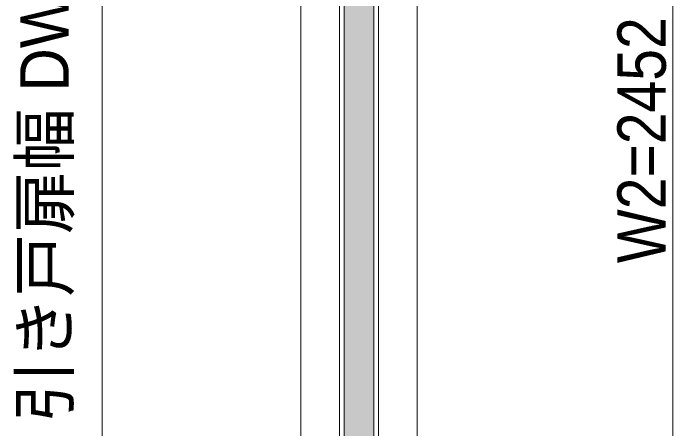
# Model space of a CAD drawing. Units: millimetres, scale not verified. Extents: x -9094 to 9094, y -4567 to 4567.
# Drawn here: x 1320 to 2069, y 1676 to 2148 of the extents above; entities that cross this region are included whole.
import ezdxf
from ezdxf.enums import TextEntityAlignment as Align

# ---------------------------------------------------------------- set-up
doc = ezdxf.new("R2010")
doc.units = ezdxf.units.MM
doc.header["$LTSCALE"] = 30
doc.layers.add('0-0_3一般', color=254, linetype='Continuous', lineweight=20)
doc.layers.add('0-2_2寸法-1', color=7, linetype='Continuous', lineweight=15)
doc.styles.add('ＭＳ Ｐゴシック', font='')
doc.styles.get('ＭＳ Ｐゴシック').set_extended_font_data('MS PGothic')

# ---------------------------------------------------------------- blocks, each defined once
blk = doc.blocks.new('グループ-77')
at = {"layer": '0-0_3一般', "color": 7, "lineweight": 15}
blk.add_lwpolyline([(131310, 48072), (131310, 71952), (132330, 71952), (132330, 48072)], close=True, dxfattribs=at)
at = {"layer": '0-0_3一般'}
blk.add_solid([(131310, 48072), (132330, 48072), (131310, 71952), (132330, 71952)], dxfattribs=at)
blk = doc.blocks.new('グループ-92')
at = {"layer": '0-0_3一般', "color": 7, "lineweight": 15}
for points in [[(129840, 23235), (129840, 96795), (131160, 96795), (131160, 23235)], [(131160, 23235), (131160, 96795), (132480, 96795), (132480, 23235)], [(132480, 23235), (132480, 96795), (133800, 96795), (133800, 23235)]]:
    blk.add_lwpolyline(points, close=True, dxfattribs=at)
at = {"layer": '0-0_3一般'}
blk.add_blockref('グループ-77', (0, 0), dxfattribs=at)
blk = doc.blocks.new('グループ-93')
at = {"layer": '0-0_3一般'}
blk.add_blockref('グループ-92', (0, 0), dxfattribs=at)

msp = doc.modelspace()

# ---------------------------------------------------------------- linework, layer by layer
at = {"layer": '0-2_2寸法-1'}
for p, q in [((2068.75, 797.01), (2068.75, 3203.99)), ((1421.25, 2392.09), (1421.25, 1609.11))]:
    msp.add_line(p, q, dxfattribs=at)

# ---------------------------------------------------------------- block references
at = {"layer": '0-0_3一般', "xscale": 0.03333333, "yscale": 0.03333333}
msp.add_blockref('グループ-93', (-2681.25, 0), dxfattribs=at)

# ---------------------------------------------------------------- texts
at = {"layer": '0-2_2寸法-1', "style": 'ＭＳ Ｐゴシック'}
for s, width, p in [('引き戸扉幅 DW=828', 0.95, (1399.86, 1683.3)), ('W2=2452', 0.9, (2077.33, 1864.06))]:
    msp.add_text(s, height=54.99, rotation=90, dxfattribs=dict(at, width=width)).set_placement(p, align=Align.BOTTOM_LEFT)

doc.saveas('drawing.dxf')
